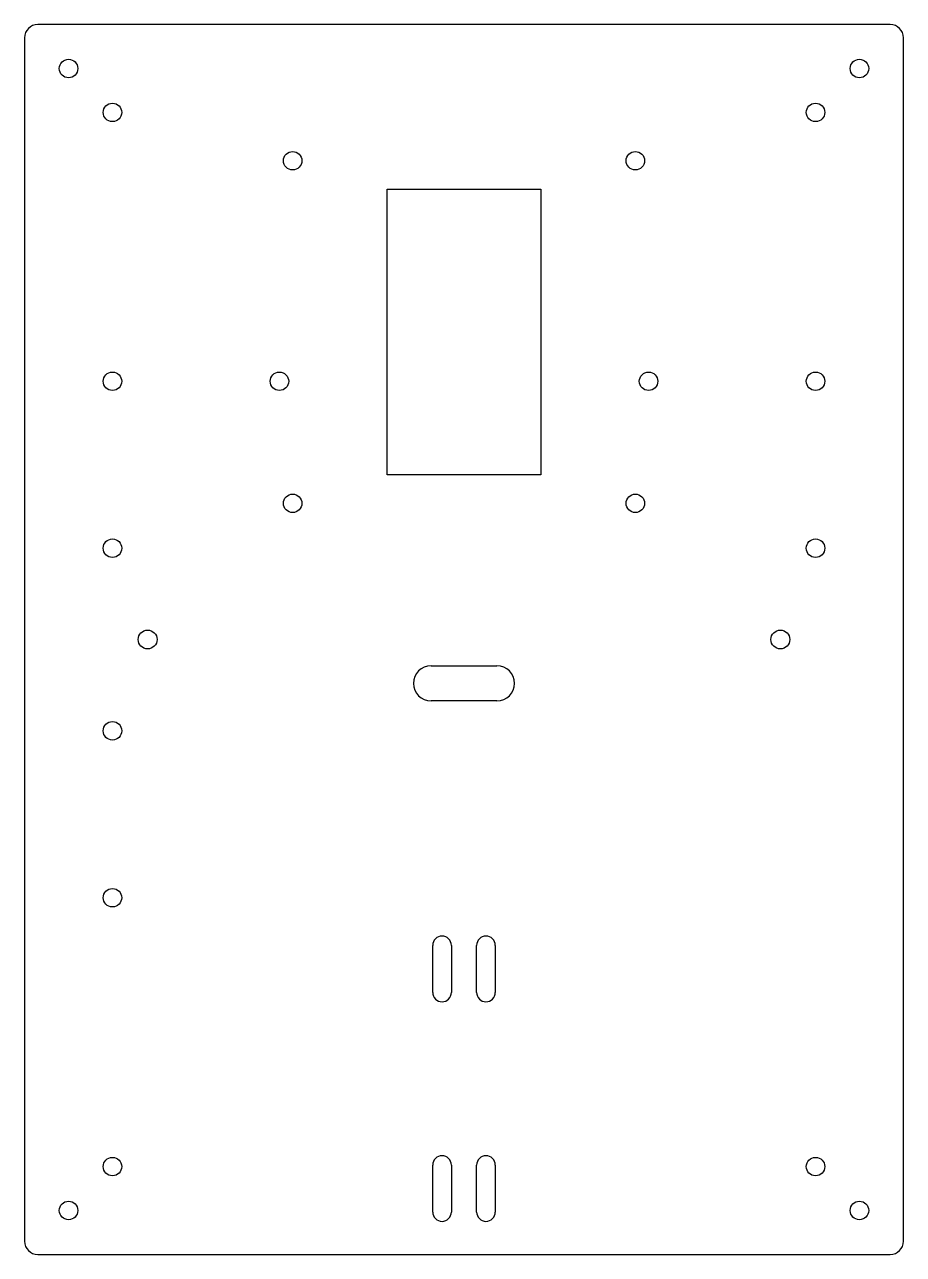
# Model space of a CAD drawing. Header units: millimetres. Extents: x -100 to 100, y -140 to 140.
import ezdxf

# ---------------------------------------------------------------- set-up
doc = ezdxf.new("R2010")
doc.units = ezdxf.units.MM

msp = doc.modelspace()

# ---------------------------------------------------------------- linework, layer by layer
at = {"color": 7, "linetype": 'Continuous', "lineweight": 25}
for p, q in [((97, 140), (-97, 140)), ((-100, 137), (-100, -137)), ((100, -137), (100, 137)), ((-17.5, 102.5), (17.5, 102.5)), ((-17.5, 37.5), (-17.5, 102.5)), ((17.5, 102.5), (17.5, 37.5)), ((17.5, 37.5), (-17.5, 37.5)), ((-7.5, -6), (7.5, -6)), ((7.5, -14), (-7.5, -14)), ((-7.13, -80.35), (-7.13, -69.65)), ((-2.87, -69.65), (-2.87, -80.35)), ((2.87, -80.35), (2.87, -69.65)), ((7.13, -69.65), (7.13, -80.35)), ((-7.13, -130.35), (-7.13, -119.65)), ((-2.87, -119.65), (-2.87, -130.35)), ((2.87, -130.35), (2.87, -119.65)), ((7.13, -119.65), (7.13, -130.35)), ((-97, -140), (97, -140))]:
    msp.add_line(p, q, dxfattribs=at)
for centre, radius in [((-90, 130), 2.1), ((90, 130), 2.1), ((-80, 120), 2.1), ((80, 120), 2.1), ((-39, 109), 2.1), ((39, 109), 2.1), ((-80, 58.79), 2.1), ((-42, 58.79), 2.1), ((42, 58.79), 2.1), ((80, 58.79), 2.1), ((-39, 31), 2.1), ((39, 31), 2.1), ((-80, 20.79), 2.1), ((80, 20.79), 2.1), ((-72, 0), 2.15), ((72, 0), 2.15), ((-80, -20.79), 2.1), ((-80, -58.79), 2.1), ((-80, -120), 2.1), ((80, -120), 2.1), ((-90, -130), 2.1), ((90, -130), 2.1)]:
    msp.add_circle(centre, radius, dxfattribs=at)
for centre, radius, start, end in [((-97, 137), 3, 90, 180), ((97, 137), 3, 360, 90), ((-7.5, -10), 4, 90, 270), ((7.5, -10), 4, 270, 90), ((-5, -69.65), 2.13, 0, 180), ((5, -69.65), 2.13, 0, 180), ((-5, -80.35), 2.13, 180, 0), ((5, -80.35), 2.13, 180, 0), ((-5, -119.65), 2.13, 0, 180), ((5, -119.65), 2.13, 0, 180), ((-5, -130.35), 2.13, 180, 0), ((5, -130.35), 2.13, 180, 0), ((-97, -137), 3, 180, 270), ((97, -137), 3, 270, 0)]:
    msp.add_arc(centre, radius, start, end, dxfattribs=at)

doc.saveas('drawing.dxf')
